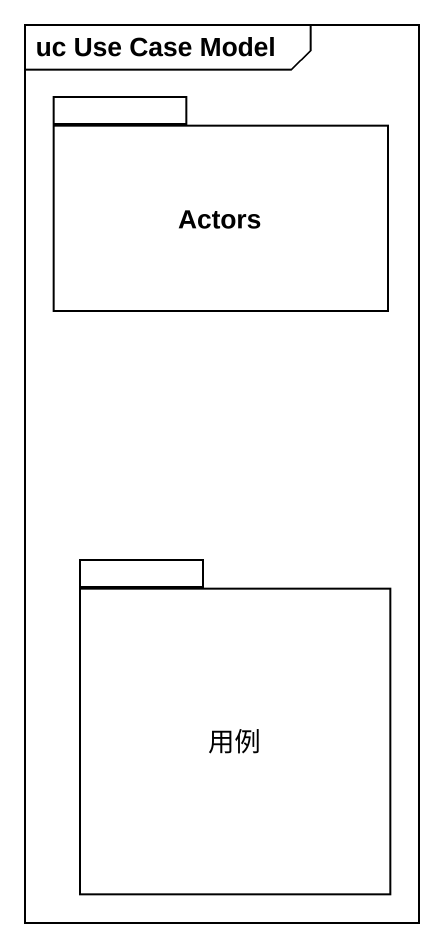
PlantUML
@startuml
mainframe uc Use Case Model
package Actors {
}
package 用例 {
}
@enduml
